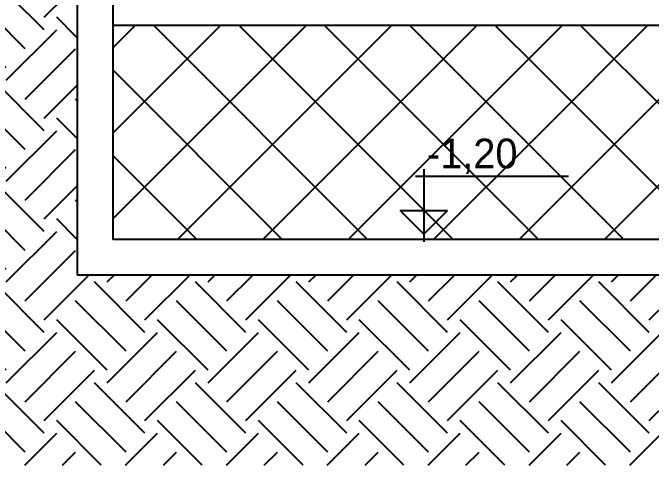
# Model space of a CAD drawing. Header units: millimetres. Extents: x 237 to 339, y 16 to 52.
# Drawn here: x 314.248 to 316.934, y 15.935 to 17.838 of the extents above; entities that cross this region are included whole.
import ezdxf

# ---------------------------------------------------------------- set-up
doc = ezdxf.new("R2010")
doc.units = ezdxf.units.MM
doc.header["$LTSCALE"] = 0.6
doc.header["$MEASUREMENT"] = 0
for name, color, linetype in [('0.1', 1, 'Continuous'), ('0.3', 3, 'Continuous'), ('01', 1, 'Continuous'), ('AR-TXT', 2, 'Continuous'), ('COBERTURA', 32, 'Continuous'), ('NIVELC', 2, 'Continuous')]:
    doc.layers.add(name, color=color, linetype=linetype)
pattern_1 = [(45, (5.52197, 72.06408), (-0.17960512, 0.17960512), []), (135, (5.52197, 72.06408), (-0.17960512, -0.17960512), [])]

# ---------------------------------------------------------------- blocks, each defined once
blk = doc.blocks.new('NIVELCORTE2')
at = {"layer": 'NIVELC'}
for p, q in [((0, 0.4361), (0, 0)), ((-0.0494, 0.3941), (0.8695, 0.3941)), ((0, 0.046), (-0.1414, 0.1874)), ((-0.1414, 0.1874), (0.1414, 0.1874)), ((0, 0.046), (0.1414, 0.1874))]:
    blk.add_line(p, q, dxfattribs=at)

msp = doc.modelspace()

# ---------------------------------------------------------------- hatches: boundary and pattern name
at = {"layer": '0.1'}
h = msp.add_hatch(dxfattribs=at)
h.set_pattern_fill('EARTH', color=256, scale=1.2, angle=45, style=0)
h.paths.add_polyline_path([(319.2189, 17.2032), (319.2189, 18.0847), (318.3189, 18.0847), (318.3189, 16.7347), (314.5189, 16.7347), (314.5189, 18.0847), (314.0627, 18.0847), (314.05, 18.0776), (314.0558, 18.0847), (313.6189, 18.0847), (313.6189, 17.2032), (313.6189, 15.9347), (319.2189, 15.9347)])
h = msp.add_hatch(dxfattribs=at)
h.set_pattern_fill('ANSI37', color=256, scale=0.08, style=0)
h.set_pattern_definition(pattern_1)
h.paths.add_polyline_path([(316.4626, 17.7847), (314.6689, 17.7847), (314.6689, 16.8847), (316.4808, 16.8847)])
h = msp.add_hatch(dxfattribs=at)
h.set_pattern_fill('ANSI37', color=256, scale=0.08, style=0)
h.set_pattern_definition(pattern_1)
h.paths.add_polyline_path([(318.1689, 17.7847), (316.4626, 17.7847), (316.4808, 16.8847), (318.1689, 16.8847)])

# ---------------------------------------------------------------- linework, layer by layer
at = {"layer": '0.3'}
for p, q in [((314.6689, 18.1147), (314.6689, 16.8847)), ((314.5189, 18.0847), (314.5189, 16.7347)), ((318.1689, 16.8847), (314.6689, 16.8847)), ((318.3189, 16.7347), (314.5189, 16.7347))]:
    msp.add_line(p, q, dxfattribs=at)
at = {"layer": '01'}
msp.add_line((318.1689, 17.7847), (314.6689, 17.7847), dxfattribs=at)

# ---------------------------------------------------------------- block references
at = {"layer": 'COBERTURA', "xscale": 0.7, "yscale": 0.7}
msp.add_blockref('NIVELCORTE2', (315.9773, 16.8751), dxfattribs=at)

# ---------------------------------------------------------------- texts
at = {"layer": 'AR-TXT', "insert": (315.9903, 17.3087), "char_height": 0.125, "width": 0.7021, "attachment_point": 1}
msp.add_mtext('{\\fStylus BT|b0|i0|c0|p34;-1,20}', dxfattribs=at)

doc.saveas('drawing.dxf')
